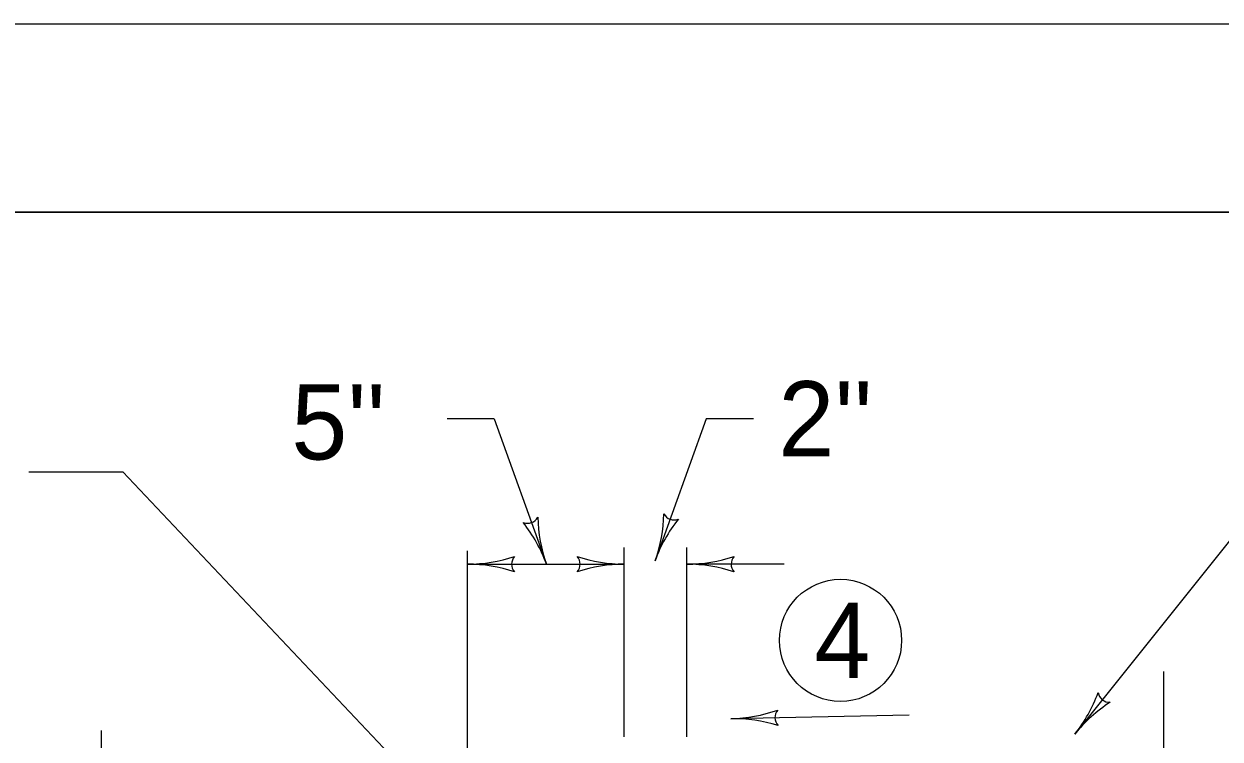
# Model space of a CAD drawing. Extents: x 1000 to 1036.3, y 1000 to 1022.
# Drawn here: x 1028.62 to 1031.799, y 1020.099 to 1022 of the extents above; entities that cross this region are included whole.
import ezdxf

# ---------------------------------------------------------------- set-up
doc = ezdxf.new("R2010")
doc.units = 0
for name, color, linetype in [('Level 1', 7, 'Continuous'), ('Level 10', 7, 'Continuous'), ('Level 11', 7, 'Continuous')]:
    doc.layers.add(name, color=color, linetype=linetype)

msp = doc.modelspace()

# ---------------------------------------------------------------- linework, layer by layer
at = {"layer": 'Level 1'}
for p, q in [((1032.1826, 1021.0751), (1031.4124, 1020.1124)), ((1029.8692, 1020.9506), (1029.7442, 1020.9506)), ((1029.8692, 1020.9506), (1030.0085, 1020.5643)), ((1030.4333, 1020.9506), (1030.2973, 1020.5733)), ((1030.5583, 1020.9506), (1030.4333, 1020.9506)), ((1028.6328, 1020.8098), (1028.8828, 1020.8098)), ((1028.8828, 1020.8098), (1030.004, 1019.6223)), ((1029.7986, 1019.917), (1029.7986, 1020.6)), ((1030.2153, 1020.1052), (1030.2153, 1020.6084)), ((1030.3819, 1020.1052), (1030.3819, 1020.6084)), ((1029.7986, 1020.5643), (1030.2153, 1020.5643)), ((1030.6406, 1020.5643), (1030.3819, 1020.5643)), ((1030.9725, 1020.1633), (1030.4985, 1020.1535)), ((1028.8261, 1019.8143), (1028.8261, 1020.1221))]:
    msp.add_line(p, q, dxfattribs=at)
msp.add_lwpolyline([(1031.6486, 1020.2787), (1031.6486, 1019.5809), (1031.7486, 1019.4809), (1031.5486, 1019.4809), (1031.6486, 1019.3809), (1031.6486, 1019.2143), (1031.6486, 1018.4051)], dxfattribs=at)
msp.add_circle((1030.7899, 1020.3617), 0.1623, dxfattribs=at)
for centre, radius, start, end in [((1029.9581, 1020.704), 0.0312, 248.9443, 331.061), ((1030.3759, 1020.6968), 0.3906, 181.1668, 199.8356), ((1029.9298, 1020.7059), 0.3906, 340.1644, 358.8332), ((1030.3477, 1020.713), 0.0312, 208.939, 291.0557), ((1029.6411, 1020.4317), 0.3906, 19.8417, 38.4885), ((1030.6647, 1020.4408), 0.3906, 141.5115, 160.1583), ((1029.7986, 1020.9549), 0.3906, 269.9878, 270), ((1029.7986, 1020.9549), 0.3906, 270, 288.6688), ((1029.7986, 1020.1736), 0.3906, 71.3472, 89.9939), ((1029.9471, 1020.5642), 0.0312, 138.7746, 220.8913), ((1030.3759, 1020.6968), 0.3906, 199.8356, 199.8478), ((1030.0667, 1020.5643), 0.0312, 318.7746, 40.8913), ((1030.2153, 1020.1736), 0.3906, 90, 108.6688), ((1030.2153, 1020.9549), 0.3906, 251.3472, 269.9939), ((1030.2153, 1020.1736), 0.3906, 89.9878, 90), ((1029.9298, 1020.7059), 0.3906, 340.1522, 340.1644), ((1030.3819, 1020.9549), 0.3906, 269.9878, 270), ((1030.3819, 1020.9549), 0.3906, 270, 288.6688), ((1030.3819, 1020.1736), 0.3906, 71.3472, 89.9939), ((1030.5305, 1020.5642), 0.0312, 138.7746, 220.8913), ((1031.1074, 1020.3564), 0.3906, 321.339, 340.0078), ((1031.5052, 1020.2284), 0.0312, 190.1136, 272.2303), ((1030.4904, 1020.544), 0.3906, 271.1885, 289.8572), ((1030.647, 1020.1565), 0.0312, 139.9631, 222.0797), ((1031.7174, 1019.8684), 0.3906, 122.6861, 141.3329), ((1030.4904, 1020.544), 0.3906, 271.1762, 271.1885), ((1030.5066, 1019.763), 0.3906, 72.5356, 91.1823), ((1031.1074, 1020.3564), 0.3906, 321.3268, 321.339)]:
    msp.add_arc(centre, radius, start, end, dxfattribs=at)
at = {"layer": 'Level 10'}
for p, q in [((1000, 1022), (1036, 1022)), ((1007, 1021.5), (1035.5, 1021.5))]:
    msp.add_line(p, q, dxfattribs=at)
at = {"layer": 'Level 11'}
msp.add_lwpolyline([(1007, 1000.5), (1035.5, 1000.5), (1035.5, 1021.5), (1007, 1021.5)], close=True, dxfattribs=at)

# ---------------------------------------------------------------- texts
at = {"layer": 'Level 1'}
for s, p in [("5''", (1029.3305, 1020.8424)), ("2''", (1030.6249, 1020.8505)), ('4', (1030.7206, 1020.2617))]:
    msp.add_text(s, height=0.2, dxfattribs=at).set_placement(p)

doc.saveas('drawing.dxf')
